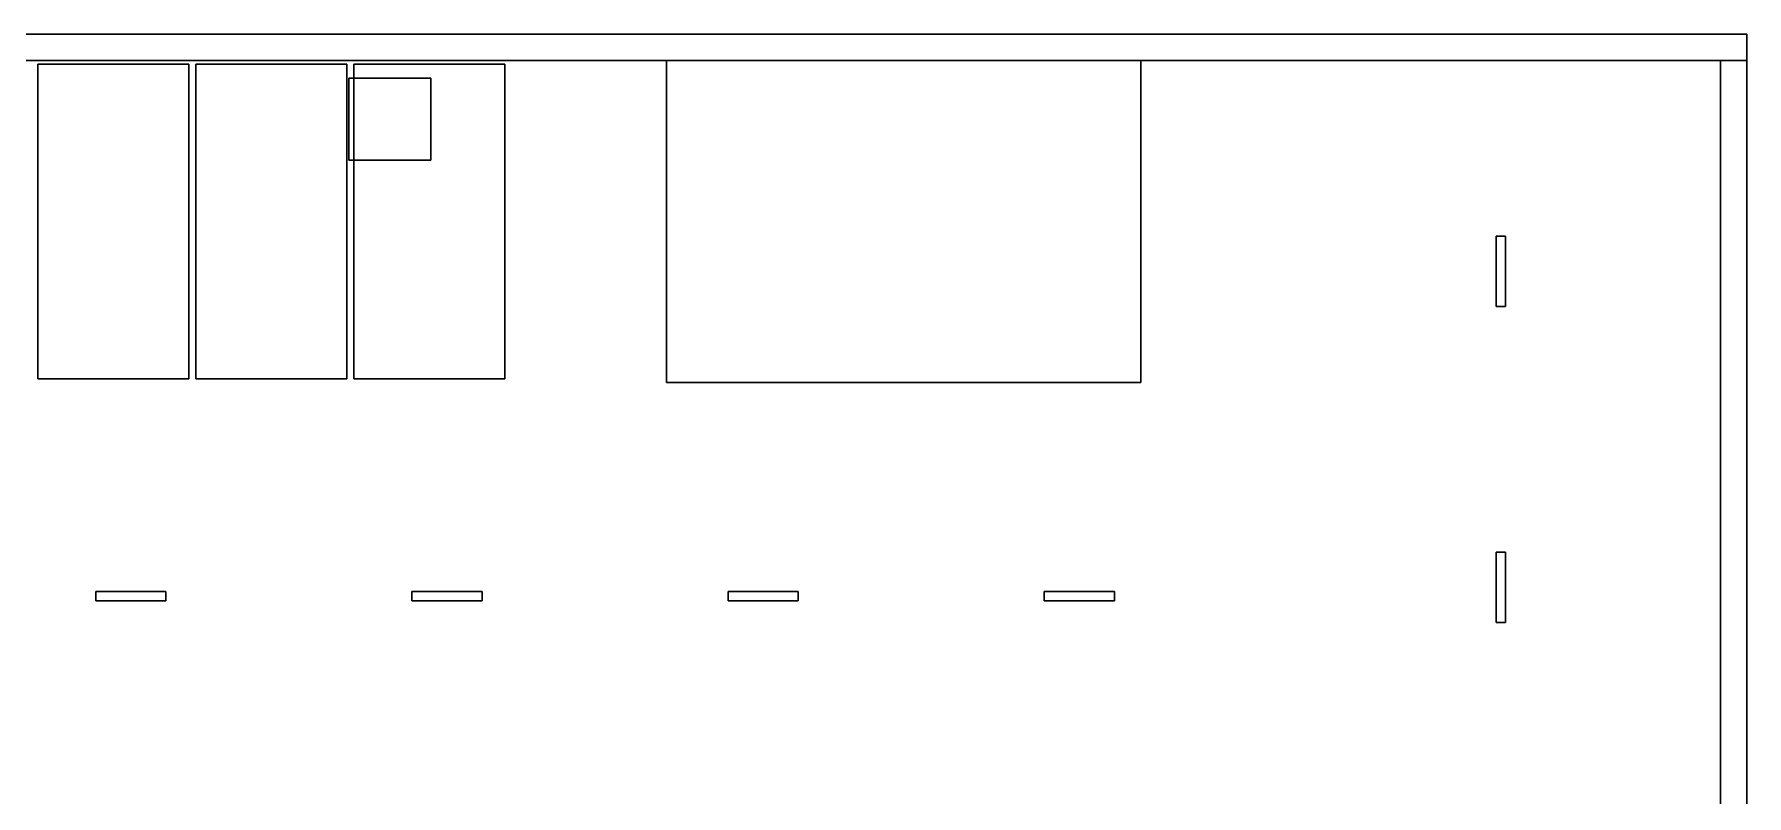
# Model space of a CAD drawing. Header units: metres. Extents: x 0 to 120, y -8 to 55.
# Drawn here: x 91.2 to 120.45, y 42.34 to 55.35 of the extents above; entities that cross this region are included whole.
import ezdxf

# ---------------------------------------------------------------- set-up
doc = ezdxf.new("R2010")
doc.units = ezdxf.units.M

msp = doc.modelspace()

# ---------------------------------------------------------------- linework, layer by layer
at = {"layer": 'CORE', "color": 5}
for points in [[(102, 49.4, -3.4), (102, 54.9, -3.4), (110.1, 54.9, -3.4), (110.1, 49.4, -3.4)], [(102, 49.4, -0.3), (110.1, 49.4, -0.3), (110.1, 54.9, -0.3), (102, 54.9, -0.3)], [(110.1, 54.9, -3.4), (102, 54.9, -3.4), (102, 54.9, -0.3), (110.1, 54.9, -0.3)], [(102, 54.9, -3.4), (102, 49.4, -3.4), (102, 49.4, -0.3), (102, 54.9, -0.3)], [(102, 49.4, -6.8), (102, 54.9, -6.8), (110.1, 54.9, -6.8), (110.1, 49.4, -6.8)], [(102, 49.4, -3.7), (110.1, 49.4, -3.7), (110.1, 54.9, -3.7), (102, 54.9, -3.7)], [(110.1, 54.9, -6.8), (102, 54.9, -6.8), (102, 54.9, -3.7), (110.1, 54.9, -3.7)], [(102, 54.9, -6.8), (102, 49.4, -6.8), (102, 49.4, -3.7), (102, 54.9, -3.7)], [(102, 49.4, -10.2), (102, 54.9, -10.2), (110.1, 54.9, -10.2), (110.1, 49.4, -10.2)], [(102, 49.4, -7.1), (110.1, 49.4, -7.1), (110.1, 54.9, -7.1), (102, 54.9, -7.1)], [(110.1, 54.9, -10.2), (102, 54.9, -10.2), (102, 54.9, -7.1), (110.1, 54.9, -7.1)], [(102, 54.9, -10.2), (102, 49.4, -10.2), (102, 49.4, -7.1), (102, 54.9, -7.1)], [(102, 49.4), (102, 54.9), (110.1, 54.9), (110.1, 49.4)], [(102, 49.4, 3.2), (110.1, 49.4, 3.2), (110.1, 54.9, 3.2), (102, 54.9, 3.2)], [(110.1, 54.9), (102, 54.9), (102, 54.9, 3.2), (110.1, 54.9, 3.2)], [(102, 54.9), (102, 49.4), (102, 49.4, 3.2), (102, 54.9, 3.2)], [(110.1, 49.4, -3.4), (110.1, 54.9, -3.4), (110.1, 54.9, -0.3), (110.1, 49.4, -0.3)], [(110.1, 49.4, -6.8), (110.1, 54.9, -6.8), (110.1, 54.9, -3.7), (110.1, 49.4, -3.7)], [(110.1, 49.4, -10.2), (110.1, 54.9, -10.2), (110.1, 54.9, -7.1), (110.1, 49.4, -7.1)], [(110.1, 49.4), (110.1, 54.9), (110.1, 54.9, 3.2), (110.1, 49.4, 3.2)], [(102, 49.4, -3.4), (110.1, 49.4, -3.4), (110.1, 49.4, -0.3), (102, 49.4, -0.3)], [(102, 49.4, -6.8), (110.1, 49.4, -6.8), (110.1, 49.4, -3.7), (102, 49.4, -3.7)], [(102, 49.4, -10.2), (110.1, 49.4, -10.2), (110.1, 49.4, -7.1), (102, 49.4, -7.1)], [(102, 49.4), (110.1, 49.4), (110.1, 49.4, 3.2), (102, 49.4, 3.2)]]:
    msp.add_3dface(points, dxfattribs=at)
at = {"layer": 'FAN', "color": 4}
for points in [[(96.575, 53.2, -1.2), (96.575, 54.6, -1.2), (97.975, 54.6, -1.2), (97.975, 53.2, -1.2)], [(96.575, 53.2, -0.3), (97.975, 53.2, -0.3), (97.975, 54.6, -0.3), (96.575, 54.6, -0.3)], [(97.975, 54.6, -1.2), (96.575, 54.6, -1.2), (96.575, 54.6, -0.3), (97.975, 54.6, -0.3)], [(96.575, 54.6, -1.2), (96.575, 53.2, -1.2), (96.575, 53.2, -0.3), (96.575, 54.6, -0.3)], [(96.575, 53.2, -4.6), (96.575, 54.6, -4.6), (97.975, 54.6, -4.6), (97.975, 53.2, -4.6)], [(96.575, 53.2, -3.7), (97.975, 53.2, -3.7), (97.975, 54.6, -3.7), (96.575, 54.6, -3.7)], [(97.975, 54.6, -4.6), (96.575, 54.6, -4.6), (96.575, 54.6, -3.7), (97.975, 54.6, -3.7)], [(96.575, 54.6, -4.6), (96.575, 53.2, -4.6), (96.575, 53.2, -3.7), (96.575, 54.6, -3.7)], [(96.575, 53.2, -8), (96.575, 54.6, -8), (97.975, 54.6, -8), (97.975, 53.2, -8)], [(96.575, 53.2, -7.1), (97.975, 53.2, -7.1), (97.975, 54.6, -7.1), (96.575, 54.6, -7.1)], [(97.975, 54.6, -8), (96.575, 54.6, -8), (96.575, 54.6, -7.1), (97.975, 54.6, -7.1)], [(96.575, 54.6, -8), (96.575, 53.2, -8), (96.575, 53.2, -7.1), (96.575, 54.6, -7.1)], [(97.975, 53.2, -1.2), (97.975, 54.6, -1.2), (97.975, 54.6, -0.3), (97.975, 53.2, -0.3)], [(97.975, 53.2, -4.6), (97.975, 54.6, -4.6), (97.975, 54.6, -3.7), (97.975, 53.2, -3.7)], [(97.975, 53.2, -8), (97.975, 54.6, -8), (97.975, 54.6, -7.1), (97.975, 53.2, -7.1)], [(96.575, 53.2, -1.2), (97.975, 53.2, -1.2), (97.975, 53.2, -0.3), (96.575, 53.2, -0.3)], [(96.575, 53.2, -4.6), (97.975, 53.2, -4.6), (97.975, 53.2, -3.7), (96.575, 53.2, -3.7)], [(96.575, 53.2, -8), (97.975, 53.2, -8), (97.975, 53.2, -7.1), (96.575, 53.2, -7.1)]]:
    msp.add_3dface(points, dxfattribs=at)
at = {"layer": 'LIGHT', "color": 2}
for points in [[(116.17, 50.7, -0.4), (116.17, 51.9, -0.4), (116.33, 51.9, -0.4), (116.33, 50.7, -0.4)], [(116.17, 50.7, -0.3), (116.33, 50.7, -0.3), (116.33, 51.9, -0.3), (116.17, 51.9, -0.3)], [(116.33, 51.9, -0.4), (116.17, 51.9, -0.4), (116.17, 51.9, -0.3), (116.33, 51.9, -0.3)], [(116.17, 51.9, -0.4), (116.17, 50.7, -0.4), (116.17, 50.7, -0.3), (116.17, 51.9, -0.3)], [(116.17, 50.7, -3.8), (116.17, 51.9, -3.8), (116.33, 51.9, -3.8), (116.33, 50.7, -3.8)], [(116.17, 50.7, -3.7), (116.33, 50.7, -3.7), (116.33, 51.9, -3.7), (116.17, 51.9, -3.7)], [(116.33, 51.9, -3.8), (116.17, 51.9, -3.8), (116.17, 51.9, -3.7), (116.33, 51.9, -3.7)], [(116.17, 51.9, -3.8), (116.17, 50.7, -3.8), (116.17, 50.7, -3.7), (116.17, 51.9, -3.7)], [(116.17, 50.7, -7.2), (116.17, 51.9, -7.2), (116.33, 51.9, -7.2), (116.33, 50.7, -7.2)], [(116.17, 50.7, -7.1), (116.33, 50.7, -7.1), (116.33, 51.9, -7.1), (116.17, 51.9, -7.1)], [(116.33, 51.9, -7.2), (116.17, 51.9, -7.2), (116.17, 51.9, -7.1), (116.33, 51.9, -7.1)], [(116.17, 51.9, -7.2), (116.17, 50.7, -7.2), (116.17, 50.7, -7.1), (116.17, 51.9, -7.1)], [(116.33, 50.7, -0.4), (116.33, 51.9, -0.4), (116.33, 51.9, -0.3), (116.33, 50.7, -0.3)], [(116.33, 50.7, -3.8), (116.33, 51.9, -3.8), (116.33, 51.9, -3.7), (116.33, 50.7, -3.7)], [(116.33, 50.7, -7.2), (116.33, 51.9, -7.2), (116.33, 51.9, -7.1), (116.33, 50.7, -7.1)], [(116.17, 50.7, -0.4), (116.33, 50.7, -0.4), (116.33, 50.7, -0.3), (116.17, 50.7, -0.3)], [(116.17, 50.7, -3.8), (116.33, 50.7, -3.8), (116.33, 50.7, -3.7), (116.17, 50.7, -3.7)], [(116.17, 50.7, -7.2), (116.33, 50.7, -7.2), (116.33, 50.7, -7.1), (116.17, 50.7, -7.1)], [(116.17, 45.3, -0.4), (116.17, 46.5, -0.4), (116.33, 46.5, -0.4), (116.33, 45.3, -0.4)], [(116.17, 45.3, -0.3), (116.33, 45.3, -0.3), (116.33, 46.5, -0.3), (116.17, 46.5, -0.3)], [(116.33, 46.5, -0.4), (116.17, 46.5, -0.4), (116.17, 46.5, -0.3), (116.33, 46.5, -0.3)], [(116.17, 46.5, -0.4), (116.17, 45.3, -0.4), (116.17, 45.3, -0.3), (116.17, 46.5, -0.3)], [(116.17, 45.3, -3.8), (116.17, 46.5, -3.8), (116.33, 46.5, -3.8), (116.33, 45.3, -3.8)], [(116.17, 45.3, -3.7), (116.33, 45.3, -3.7), (116.33, 46.5, -3.7), (116.17, 46.5, -3.7)], [(116.33, 46.5, -3.8), (116.17, 46.5, -3.8), (116.17, 46.5, -3.7), (116.33, 46.5, -3.7)], [(116.17, 46.5, -3.8), (116.17, 45.3, -3.8), (116.17, 45.3, -3.7), (116.17, 46.5, -3.7)], [(116.17, 45.3, -7.2), (116.17, 46.5, -7.2), (116.33, 46.5, -7.2), (116.33, 45.3, -7.2)], [(116.17, 45.3, -7.1), (116.33, 45.3, -7.1), (116.33, 46.5, -7.1), (116.17, 46.5, -7.1)], [(116.33, 46.5, -7.2), (116.17, 46.5, -7.2), (116.17, 46.5, -7.1), (116.33, 46.5, -7.1)], [(116.17, 46.5, -7.2), (116.17, 45.3, -7.2), (116.17, 45.3, -7.1), (116.17, 46.5, -7.1)], [(116.33, 45.3, -0.4), (116.33, 46.5, -0.4), (116.33, 46.5, -0.3), (116.33, 45.3, -0.3)], [(116.33, 45.3, -3.8), (116.33, 46.5, -3.8), (116.33, 46.5, -3.7), (116.33, 45.3, -3.7)], [(116.33, 45.3, -7.2), (116.33, 46.5, -7.2), (116.33, 46.5, -7.1), (116.33, 45.3, -7.1)], [(92.25, 45.67, -0.4), (92.25, 45.83, -0.4), (93.45, 45.83, -0.4), (93.45, 45.67, -0.4)], [(92.25, 45.67, -0.3), (93.45, 45.67, -0.3), (93.45, 45.83, -0.3), (92.25, 45.83, -0.3)], [(93.45, 45.83, -0.4), (92.25, 45.83, -0.4), (92.25, 45.83, -0.3), (93.45, 45.83, -0.3)], [(92.25, 45.83, -0.4), (92.25, 45.67, -0.4), (92.25, 45.67, -0.3), (92.25, 45.83, -0.3)], [(92.25, 45.67, -3.8), (92.25, 45.83, -3.8), (93.45, 45.83, -3.8), (93.45, 45.67, -3.8)], [(92.25, 45.67, -3.7), (93.45, 45.67, -3.7), (93.45, 45.83, -3.7), (92.25, 45.83, -3.7)], [(93.45, 45.83, -3.8), (92.25, 45.83, -3.8), (92.25, 45.83, -3.7), (93.45, 45.83, -3.7)], [(92.25, 45.83, -3.8), (92.25, 45.67, -3.8), (92.25, 45.67, -3.7), (92.25, 45.83, -3.7)], [(92.25, 45.67, -7.2), (92.25, 45.83, -7.2), (93.45, 45.83, -7.2), (93.45, 45.67, -7.2)], [(92.25, 45.67, -7.1), (93.45, 45.67, -7.1), (93.45, 45.83, -7.1), (92.25, 45.83, -7.1)], [(93.45, 45.83, -7.2), (92.25, 45.83, -7.2), (92.25, 45.83, -7.1), (93.45, 45.83, -7.1)], [(92.25, 45.83, -7.2), (92.25, 45.67, -7.2), (92.25, 45.67, -7.1), (92.25, 45.83, -7.1)], [(92.25, 45.67, -0.4), (93.45, 45.67, -0.4), (93.45, 45.67, -0.3), (92.25, 45.67, -0.3)], [(92.25, 45.67, -3.8), (93.45, 45.67, -3.8), (93.45, 45.67, -3.7), (92.25, 45.67, -3.7)], [(92.25, 45.67, -7.2), (93.45, 45.67, -7.2), (93.45, 45.67, -7.1), (92.25, 45.67, -7.1)], [(93.45, 45.67, -0.4), (93.45, 45.83, -0.4), (93.45, 45.83, -0.3), (93.45, 45.67, -0.3)], [(93.45, 45.67, -3.8), (93.45, 45.83, -3.8), (93.45, 45.83, -3.7), (93.45, 45.67, -3.7)], [(93.45, 45.67, -7.2), (93.45, 45.83, -7.2), (93.45, 45.83, -7.1), (93.45, 45.67, -7.1)], [(97.65, 45.67, -0.4), (97.65, 45.83, -0.4), (98.85, 45.83, -0.4), (98.85, 45.67, -0.4)], [(97.65, 45.67, -0.3), (98.85, 45.67, -0.3), (98.85, 45.83, -0.3), (97.65, 45.83, -0.3)], [(98.85, 45.83, -0.4), (97.65, 45.83, -0.4), (97.65, 45.83, -0.3), (98.85, 45.83, -0.3)], [(97.65, 45.83, -0.4), (97.65, 45.67, -0.4), (97.65, 45.67, -0.3), (97.65, 45.83, -0.3)], [(97.65, 45.67, -3.8), (97.65, 45.83, -3.8), (98.85, 45.83, -3.8), (98.85, 45.67, -3.8)], [(97.65, 45.67, -3.7), (98.85, 45.67, -3.7), (98.85, 45.83, -3.7), (97.65, 45.83, -3.7)], [(98.85, 45.83, -3.8), (97.65, 45.83, -3.8), (97.65, 45.83, -3.7), (98.85, 45.83, -3.7)], [(97.65, 45.83, -3.8), (97.65, 45.67, -3.8), (97.65, 45.67, -3.7), (97.65, 45.83, -3.7)], [(97.65, 45.67, -7.2), (97.65, 45.83, -7.2), (98.85, 45.83, -7.2), (98.85, 45.67, -7.2)], [(97.65, 45.67, -7.1), (98.85, 45.67, -7.1), (98.85, 45.83, -7.1), (97.65, 45.83, -7.1)], [(98.85, 45.83, -7.2), (97.65, 45.83, -7.2), (97.65, 45.83, -7.1), (98.85, 45.83, -7.1)], [(97.65, 45.83, -7.2), (97.65, 45.67, -7.2), (97.65, 45.67, -7.1), (97.65, 45.83, -7.1)], [(97.65, 45.67, -0.4), (98.85, 45.67, -0.4), (98.85, 45.67, -0.3), (97.65, 45.67, -0.3)], [(97.65, 45.67, -3.8), (98.85, 45.67, -3.8), (98.85, 45.67, -3.7), (97.65, 45.67, -3.7)], [(97.65, 45.67, -7.2), (98.85, 45.67, -7.2), (98.85, 45.67, -7.1), (97.65, 45.67, -7.1)], [(98.85, 45.67, -0.4), (98.85, 45.83, -0.4), (98.85, 45.83, -0.3), (98.85, 45.67, -0.3)], [(98.85, 45.67, -3.8), (98.85, 45.83, -3.8), (98.85, 45.83, -3.7), (98.85, 45.67, -3.7)], [(98.85, 45.67, -7.2), (98.85, 45.83, -7.2), (98.85, 45.83, -7.1), (98.85, 45.67, -7.1)], [(103.05, 45.67, -0.4), (103.05, 45.83, -0.4), (104.25, 45.83, -0.4), (104.25, 45.67, -0.4)], [(103.05, 45.67, -0.3), (104.25, 45.67, -0.3), (104.25, 45.83, -0.3), (103.05, 45.83, -0.3)], [(104.25, 45.83, -0.4), (103.05, 45.83, -0.4), (103.05, 45.83, -0.3), (104.25, 45.83, -0.3)], [(103.05, 45.83, -0.4), (103.05, 45.67, -0.4), (103.05, 45.67, -0.3), (103.05, 45.83, -0.3)], [(103.05, 45.67, -3.8), (103.05, 45.83, -3.8), (104.25, 45.83, -3.8), (104.25, 45.67, -3.8)], [(103.05, 45.67, -3.7), (104.25, 45.67, -3.7), (104.25, 45.83, -3.7), (103.05, 45.83, -3.7)], [(104.25, 45.83, -3.8), (103.05, 45.83, -3.8), (103.05, 45.83, -3.7), (104.25, 45.83, -3.7)], [(103.05, 45.83, -3.8), (103.05, 45.67, -3.8), (103.05, 45.67, -3.7), (103.05, 45.83, -3.7)], [(103.05, 45.67, -7.2), (103.05, 45.83, -7.2), (104.25, 45.83, -7.2), (104.25, 45.67, -7.2)], [(103.05, 45.67, -7.1), (104.25, 45.67, -7.1), (104.25, 45.83, -7.1), (103.05, 45.83, -7.1)], [(104.25, 45.83, -7.2), (103.05, 45.83, -7.2), (103.05, 45.83, -7.1), (104.25, 45.83, -7.1)], [(103.05, 45.83, -7.2), (103.05, 45.67, -7.2), (103.05, 45.67, -7.1), (103.05, 45.83, -7.1)], [(103.05, 45.67, -0.4), (104.25, 45.67, -0.4), (104.25, 45.67, -0.3), (103.05, 45.67, -0.3)], [(103.05, 45.67, -3.8), (104.25, 45.67, -3.8), (104.25, 45.67, -3.7), (103.05, 45.67, -3.7)], [(103.05, 45.67, -7.2), (104.25, 45.67, -7.2), (104.25, 45.67, -7.1), (103.05, 45.67, -7.1)], [(104.25, 45.67, -0.4), (104.25, 45.83, -0.4), (104.25, 45.83, -0.3), (104.25, 45.67, -0.3)], [(104.25, 45.67, -3.8), (104.25, 45.83, -3.8), (104.25, 45.83, -3.7), (104.25, 45.67, -3.7)], [(104.25, 45.67, -7.2), (104.25, 45.83, -7.2), (104.25, 45.83, -7.1), (104.25, 45.67, -7.1)], [(108.45, 45.67, -0.4), (108.45, 45.83, -0.4), (109.65, 45.83, -0.4), (109.65, 45.67, -0.4)], [(108.45, 45.67, -0.3), (109.65, 45.67, -0.3), (109.65, 45.83, -0.3), (108.45, 45.83, -0.3)], [(109.65, 45.83, -0.4), (108.45, 45.83, -0.4), (108.45, 45.83, -0.3), (109.65, 45.83, -0.3)], [(108.45, 45.83, -0.4), (108.45, 45.67, -0.4), (108.45, 45.67, -0.3), (108.45, 45.83, -0.3)], [(108.45, 45.67, -3.8), (108.45, 45.83, -3.8), (109.65, 45.83, -3.8), (109.65, 45.67, -3.8)], [(108.45, 45.67, -3.7), (109.65, 45.67, -3.7), (109.65, 45.83, -3.7), (108.45, 45.83, -3.7)], [(109.65, 45.83, -3.8), (108.45, 45.83, -3.8), (108.45, 45.83, -3.7), (109.65, 45.83, -3.7)], [(108.45, 45.83, -3.8), (108.45, 45.67, -3.8), (108.45, 45.67, -3.7), (108.45, 45.83, -3.7)], [(108.45, 45.67, -7.2), (108.45, 45.83, -7.2), (109.65, 45.83, -7.2), (109.65, 45.67, -7.2)], [(108.45, 45.67, -7.1), (109.65, 45.67, -7.1), (109.65, 45.83, -7.1), (108.45, 45.83, -7.1)], [(109.65, 45.83, -7.2), (108.45, 45.83, -7.2), (108.45, 45.83, -7.1), (109.65, 45.83, -7.1)], [(108.45, 45.83, -7.2), (108.45, 45.67, -7.2), (108.45, 45.67, -7.1), (108.45, 45.83, -7.1)], [(108.45, 45.67, -0.4), (109.65, 45.67, -0.4), (109.65, 45.67, -0.3), (108.45, 45.67, -0.3)], [(108.45, 45.67, -3.8), (109.65, 45.67, -3.8), (109.65, 45.67, -3.7), (108.45, 45.67, -3.7)], [(108.45, 45.67, -7.2), (109.65, 45.67, -7.2), (109.65, 45.67, -7.1), (108.45, 45.67, -7.1)], [(109.65, 45.67, -0.4), (109.65, 45.83, -0.4), (109.65, 45.83, -0.3), (109.65, 45.67, -0.3)], [(109.65, 45.67, -3.8), (109.65, 45.83, -3.8), (109.65, 45.83, -3.7), (109.65, 45.67, -3.7)], [(109.65, 45.67, -7.2), (109.65, 45.83, -7.2), (109.65, 45.83, -7.1), (109.65, 45.67, -7.1)], [(116.17, 45.3, -0.4), (116.33, 45.3, -0.4), (116.33, 45.3, -0.3), (116.17, 45.3, -0.3)], [(116.17, 45.3, -3.8), (116.33, 45.3, -3.8), (116.33, 45.3, -3.7), (116.17, 45.3, -3.7)], [(116.17, 45.3, -7.2), (116.33, 45.3, -7.2), (116.33, 45.3, -7.1), (116.17, 45.3, -7.1)]]:
    msp.add_3dface(points, dxfattribs=at)
at = {"layer": 'ROOF', "color": 3}
for points in [[(0, 0, -0.3), (0, 54.9, -0.3), (120, 54.9, -0.3), (120, 0, -0.3)], [(0, 0), (120, 0), (120, 54.9), (0, 54.9)], [(120, 54.9, -0.3), (0, 54.9, -0.3), (0, 54.9), (120, 54.9)], [(120, 0, -0.3), (120, 54.9, -0.3), (120, 54.9), (120, 0)]]:
    msp.add_3dface(points, dxfattribs=at)
at = {"layer": 'SLAB', "color": 8}
for points in [[(0, 0, -3.7), (0, 54.9, -3.7), (120, 54.9, -3.7), (120, 0, -3.7)], [(0, 0, -3.4), (120, 0, -3.4), (120, 54.9, -3.4), (0, 54.9, -3.4)], [(120, 54.9, -3.7), (0, 54.9, -3.7), (0, 54.9, -3.4), (120, 54.9, -3.4)], [(0, 0, -7.1), (0, 54.9, -7.1), (120, 54.9, -7.1), (120, 0, -7.1)], [(0, 0, -6.8), (120, 0, -6.8), (120, 54.9, -6.8), (0, 54.9, -6.8)], [(120, 54.9, -7.1), (0, 54.9, -7.1), (0, 54.9, -6.8), (120, 54.9, -6.8)], [(0, 0, -10.8), (0, 54.9, -10.8), (120, 54.9, -10.8), (120, 0, -10.8)], [(0, 0, -10.2), (120, 0, -10.2), (120, 54.9, -10.2), (0, 54.9, -10.2)], [(120, 54.9, -10.8), (0, 54.9, -10.8), (0, 54.9, -10.2), (120, 54.9, -10.2)], [(120, 0, -3.7), (120, 54.9, -3.7), (120, 54.9, -3.4), (120, 0, -3.4)], [(120, 0, -7.1), (120, 54.9, -7.1), (120, 54.9, -6.8), (120, 0, -6.8)], [(120, 0, -10.8), (120, 54.9, -10.8), (120, 54.9, -10.2), (120, 0, -10.2)]]:
    msp.add_3dface(points, dxfattribs=at)
at = {"layer": 'STALL_ADA', "color": 140}
for points in [[(91.26, 49.46, -3.395), (91.26, 54.84, -3.395), (93.84, 54.84, -3.395), (93.84, 49.46, -3.395)], [(91.26, 49.46, -3.385), (93.84, 49.46, -3.385), (93.84, 54.84, -3.385), (91.26, 54.84, -3.385)], [(93.84, 54.84, -3.395), (91.26, 54.84, -3.395), (91.26, 54.84, -3.385), (93.84, 54.84, -3.385)], [(91.26, 54.84, -3.395), (91.26, 49.46, -3.395), (91.26, 49.46, -3.385), (91.26, 54.84, -3.385)], [(93.84, 49.46, -3.395), (93.84, 54.84, -3.395), (93.84, 54.84, -3.385), (93.84, 49.46, -3.385)], [(93.96, 49.46, -3.395), (93.96, 54.84, -3.395), (96.54, 54.84, -3.395), (96.54, 49.46, -3.395)], [(93.96, 49.46, -3.385), (96.54, 49.46, -3.385), (96.54, 54.84, -3.385), (93.96, 54.84, -3.385)], [(96.54, 54.84, -3.395), (93.96, 54.84, -3.395), (93.96, 54.84, -3.385), (96.54, 54.84, -3.385)], [(93.96, 54.84, -3.395), (93.96, 49.46, -3.395), (93.96, 49.46, -3.385), (93.96, 54.84, -3.385)], [(96.54, 49.46, -3.395), (96.54, 54.84, -3.395), (96.54, 54.84, -3.385), (96.54, 49.46, -3.385)], [(96.66, 49.46, -3.395), (96.66, 54.84, -3.395), (99.24, 54.84, -3.395), (99.24, 49.46, -3.395)], [(96.66, 49.46, -3.385), (99.24, 49.46, -3.385), (99.24, 54.84, -3.385), (96.66, 54.84, -3.385)], [(99.24, 54.84, -3.395), (96.66, 54.84, -3.395), (96.66, 54.84, -3.385), (99.24, 54.84, -3.385)], [(96.66, 54.84, -3.395), (96.66, 49.46, -3.395), (96.66, 49.46, -3.385), (96.66, 54.84, -3.385)], [(99.24, 49.46, -3.395), (99.24, 54.84, -3.395), (99.24, 54.84, -3.385), (99.24, 49.46, -3.385)], [(91.26, 49.46, -3.395), (93.84, 49.46, -3.395), (93.84, 49.46, -3.385), (91.26, 49.46, -3.385)], [(93.96, 49.46, -3.395), (96.54, 49.46, -3.395), (96.54, 49.46, -3.385), (93.96, 49.46, -3.385)], [(96.66, 49.46, -3.395), (99.24, 49.46, -3.395), (99.24, 49.46, -3.385), (96.66, 49.46, -3.385)]]:
    msp.add_3dface(points, dxfattribs=at)
at = {"layer": 'STALL_GENERAL', "color": 254}
for points in [[(91.26, 49.46, -6.795), (91.26, 54.84, -6.795), (93.84, 54.84, -6.795), (93.84, 49.46, -6.795)], [(91.26, 49.46, -6.785), (93.84, 49.46, -6.785), (93.84, 54.84, -6.785), (91.26, 54.84, -6.785)], [(93.84, 54.84, -6.795), (91.26, 54.84, -6.795), (91.26, 54.84, -6.785), (93.84, 54.84, -6.785)], [(91.26, 54.84, -6.795), (91.26, 49.46, -6.795), (91.26, 49.46, -6.785), (91.26, 54.84, -6.785)], [(91.26, 49.46, -10.195), (91.26, 54.84, -10.195), (93.84, 54.84, -10.195), (93.84, 49.46, -10.195)], [(91.26, 49.46, -10.185), (93.84, 49.46, -10.185), (93.84, 54.84, -10.185), (91.26, 54.84, -10.185)], [(93.84, 54.84, -10.195), (91.26, 54.84, -10.195), (91.26, 54.84, -10.185), (93.84, 54.84, -10.185)], [(91.26, 54.84, -10.195), (91.26, 49.46, -10.195), (91.26, 49.46, -10.185), (91.26, 54.84, -10.185)], [(93.84, 49.46, -6.795), (93.84, 54.84, -6.795), (93.84, 54.84, -6.785), (93.84, 49.46, -6.785)], [(93.84, 49.46, -10.195), (93.84, 54.84, -10.195), (93.84, 54.84, -10.185), (93.84, 49.46, -10.185)], [(93.96, 49.46, -6.795), (93.96, 54.84, -6.795), (96.54, 54.84, -6.795), (96.54, 49.46, -6.795)], [(93.96, 49.46, -6.785), (96.54, 49.46, -6.785), (96.54, 54.84, -6.785), (93.96, 54.84, -6.785)], [(96.54, 54.84, -6.795), (93.96, 54.84, -6.795), (93.96, 54.84, -6.785), (96.54, 54.84, -6.785)], [(93.96, 54.84, -6.795), (93.96, 49.46, -6.795), (93.96, 49.46, -6.785), (93.96, 54.84, -6.785)], [(93.96, 49.46, -10.195), (93.96, 54.84, -10.195), (96.54, 54.84, -10.195), (96.54, 49.46, -10.195)], [(93.96, 49.46, -10.185), (96.54, 49.46, -10.185), (96.54, 54.84, -10.185), (93.96, 54.84, -10.185)], [(96.54, 54.84, -10.195), (93.96, 54.84, -10.195), (93.96, 54.84, -10.185), (96.54, 54.84, -10.185)], [(93.96, 54.84, -10.195), (93.96, 49.46, -10.195), (93.96, 49.46, -10.185), (93.96, 54.84, -10.185)], [(96.54, 49.46, -6.795), (96.54, 54.84, -6.795), (96.54, 54.84, -6.785), (96.54, 49.46, -6.785)], [(96.54, 49.46, -10.195), (96.54, 54.84, -10.195), (96.54, 54.84, -10.185), (96.54, 49.46, -10.185)], [(96.66, 49.46, -6.795), (96.66, 54.84, -6.795), (99.24, 54.84, -6.795), (99.24, 49.46, -6.795)], [(96.66, 49.46, -6.785), (99.24, 49.46, -6.785), (99.24, 54.84, -6.785), (96.66, 54.84, -6.785)], [(99.24, 54.84, -6.795), (96.66, 54.84, -6.795), (96.66, 54.84, -6.785), (99.24, 54.84, -6.785)], [(96.66, 54.84, -6.795), (96.66, 49.46, -6.795), (96.66, 49.46, -6.785), (96.66, 54.84, -6.785)], [(96.66, 49.46, -10.195), (96.66, 54.84, -10.195), (99.24, 54.84, -10.195), (99.24, 49.46, -10.195)], [(96.66, 49.46, -10.185), (99.24, 49.46, -10.185), (99.24, 54.84, -10.185), (96.66, 54.84, -10.185)], [(99.24, 54.84, -10.195), (96.66, 54.84, -10.195), (96.66, 54.84, -10.185), (99.24, 54.84, -10.185)], [(96.66, 54.84, -10.195), (96.66, 49.46, -10.195), (96.66, 49.46, -10.185), (96.66, 54.84, -10.185)], [(99.24, 49.46, -6.795), (99.24, 54.84, -6.795), (99.24, 54.84, -6.785), (99.24, 49.46, -6.785)], [(99.24, 49.46, -10.195), (99.24, 54.84, -10.195), (99.24, 54.84, -10.185), (99.24, 49.46, -10.185)], [(91.26, 49.46, -6.795), (93.84, 49.46, -6.795), (93.84, 49.46, -6.785), (91.26, 49.46, -6.785)], [(91.26, 49.46, -10.195), (93.84, 49.46, -10.195), (93.84, 49.46, -10.185), (91.26, 49.46, -10.185)], [(93.96, 49.46, -6.795), (96.54, 49.46, -6.795), (96.54, 49.46, -6.785), (93.96, 49.46, -6.785)], [(93.96, 49.46, -10.195), (96.54, 49.46, -10.195), (96.54, 49.46, -10.185), (93.96, 49.46, -10.185)], [(96.66, 49.46, -6.795), (99.24, 49.46, -6.795), (99.24, 49.46, -6.785), (96.66, 49.46, -6.785)], [(96.66, 49.46, -10.195), (99.24, 49.46, -10.195), (99.24, 49.46, -10.185), (96.66, 49.46, -10.185)]]:
    msp.add_3dface(points, dxfattribs=at)
at = {"layer": 'WALL', "color": 9}
for points in [[(-0.45, 54.9, -10.8), (-0.45, 55.35, -10.8), (120.45, 55.35, -10.8), (120.45, 54.9, -10.8)], [(-0.45, 54.9), (120.45, 54.9), (120.45, 55.35), (-0.45, 55.35)], [(120.45, 55.35, -10.8), (-0.45, 55.35, -10.8), (-0.45, 55.35), (120.45, 55.35)], [(120.45, 54.9, -10.8), (120.45, 55.35, -10.8), (120.45, 55.35), (120.45, 54.9)], [(-0.45, 54.9, -10.8), (120.45, 54.9, -10.8), (120.45, 54.9), (-0.45, 54.9)], [(120, -7.5, -10.8), (120, 54.9, -10.8), (120.45, 54.9, -10.8), (120.45, -7.5, -10.8)], [(120, -7.5), (120.45, -7.5), (120.45, 54.9), (120, 54.9)], [(120.45, 54.9, -10.8), (120, 54.9, -10.8), (120, 54.9), (120.45, 54.9)], [(120, 54.9, -10.8), (120, -7.5, -10.8), (120, -7.5), (120, 54.9)], [(120.45, -7.5, -10.8), (120.45, 54.9, -10.8), (120.45, 54.9), (120.45, -7.5)]]:
    msp.add_3dface(points, dxfattribs=at)

doc.saveas('drawing.dxf')
